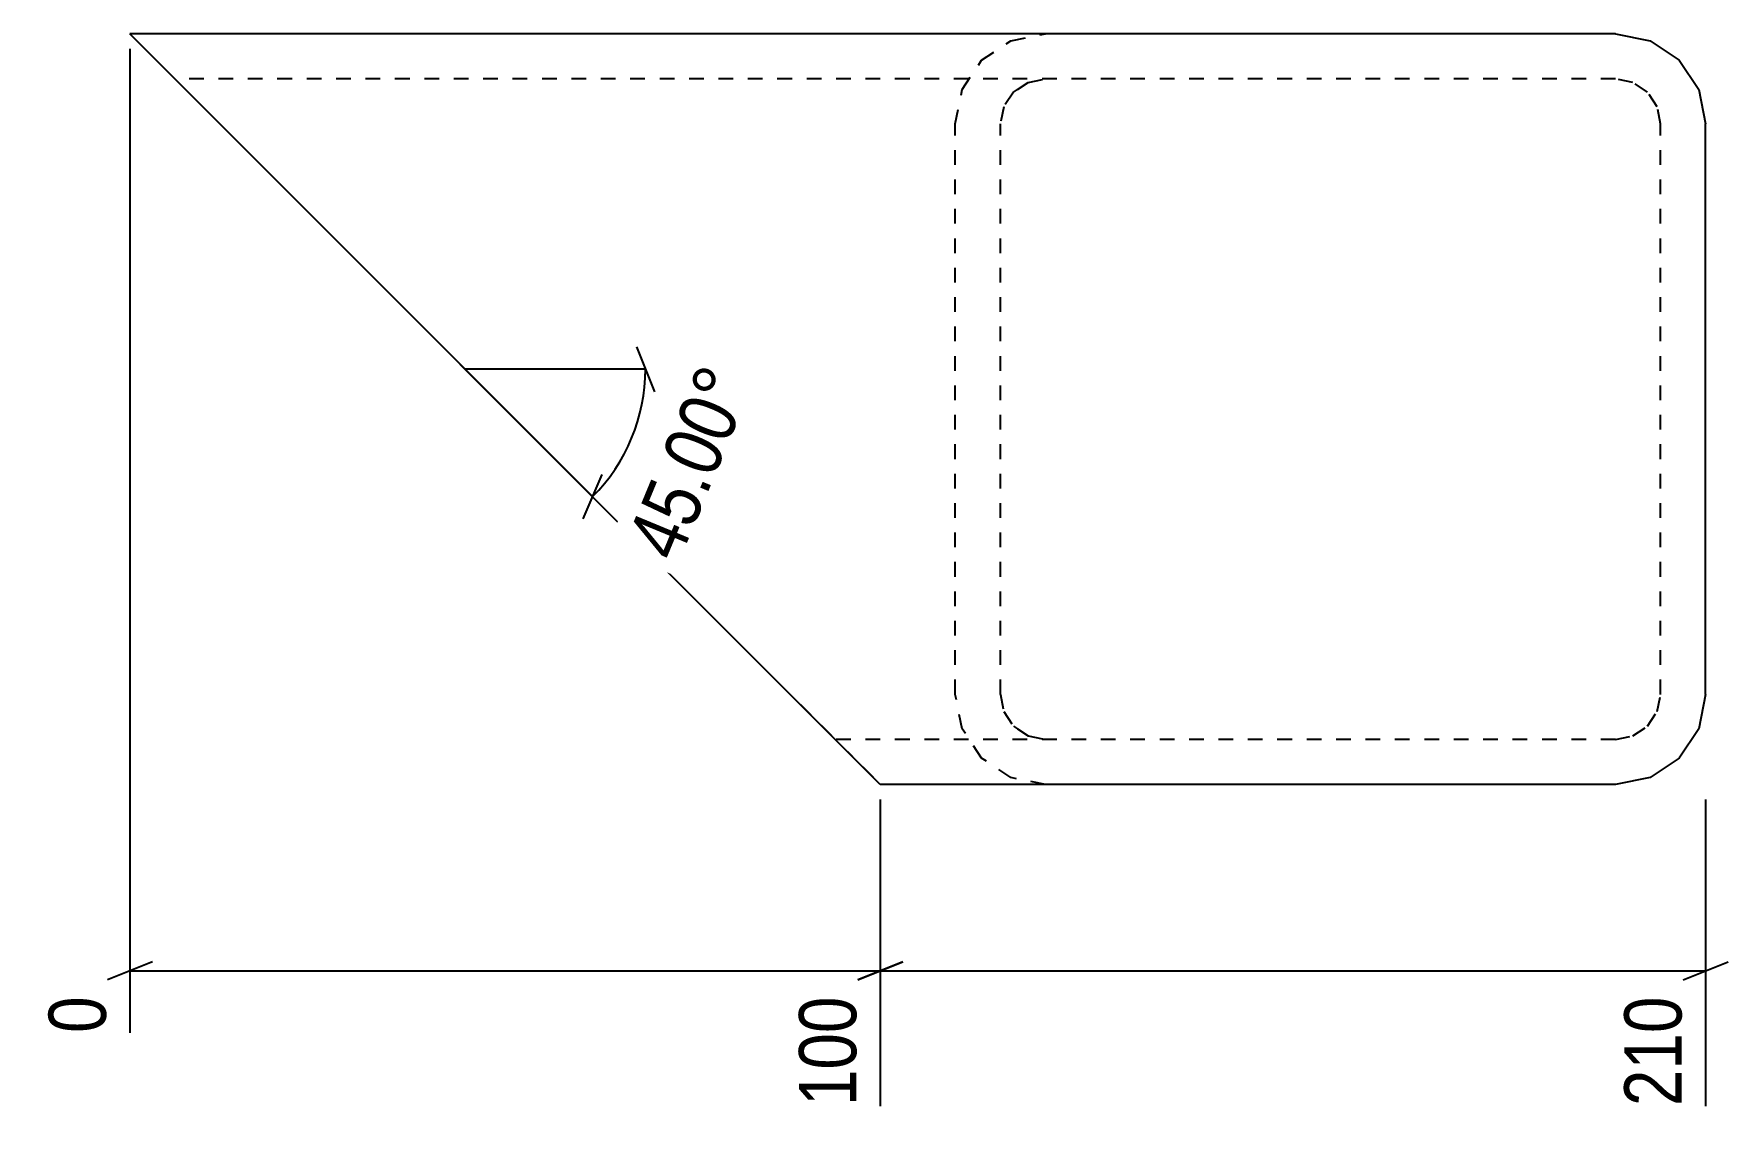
# Model space of a CAD drawing. Header units: millimetres. Extents: x 4 to 5703, y 4 to 186.
# Drawn here: x 5476.8 to 5702.6, y 4.4 to 148.9 of the extents above.
import ezdxf

# ---------------------------------------------------------------- set-up
doc = ezdxf.new("R2010")
doc.units = ezdxf.units.MM
doc.linetypes.add('DXK_LINE_DOT2', pattern=[3.9198, 1.9599, -1.9599])
doc.layers.add('MÅLSÆTNING', color=7, linetype='Continuous')
doc.layers.add('STÅL', color=7, linetype='Continuous')
doc.styles.add('Arial Narrow', font='ARIALN.TTF', dxfattribs={"height": 0.2})

msp = doc.modelspace()

# ---------------------------------------------------------------- linework, layer by layer
at = {"layer": 'MÅLSÆTNING', "color": 7, "linetype": 'Continuous'}
for p, q in [((5489.6, 146.86), (5489.6, 15.75)), ((5491.01, 147.44), (5551.26, 87.2)), ((5557.09, 107.17), (5559.49, 101.17)), ((5558.29, 104.17), (5534.29, 104.17)), ((5551.26, 87.2), (5534.29, 104.17)), ((5549.98, 84.23), (5552.53, 90.17)), ((5589.6, 46.86), (5589.6, 6)), ((5589.6, 46.86), (5589.6, 6)), ((5699.59, 46.86), (5699.59, 6)), ((5492.6, 25.23), (5486.6, 22.83)), ((5586.6, 22.83), (5592.6, 25.23)), ((5696.59, 22.83), (5702.59, 25.23)), ((5489.6, 24.03), (5589.6, 24.03)), ((5589.6, 24.03), (5699.59, 24.03))]:
    msp.add_line(p, q, dxfattribs=at)
msp.add_arc((5534.29, 104.17), 24, 315.0015, 0, dxfattribs=at)
at = {"layer": 'STÅL', "color": 2, "linetype": 'Continuous'}
for p, q in [((5687.59, 148.86), (5489.6, 148.86)), ((5577.6, 60.86), (5489.6, 148.86)), ((5687.59, 148.86), (5692.19, 147.95)), ((5692.19, 147.95), (5696.08, 145.34)), ((5696.08, 145.34), (5698.68, 141.45)), ((5698.68, 141.45), (5699.59, 136.86)), ((5699.59, 60.86), (5699.59, 136.86)), ((5589.6, 48.86), (5577.6, 60.86)), ((5699.59, 60.86), (5698.68, 56.27)), ((5698.68, 56.27), (5696.08, 52.37)), ((5696.08, 52.37), (5692.19, 49.77)), ((5692.19, 49.77), (5687.59, 48.86)), ((5687.59, 48.86), (5589.6, 48.86))]:
    msp.add_line(p, q, dxfattribs=at)
at = {"layer": 'STÅL', "color": 7, "linetype": 'DXK_LINE_DOT2'}
for p, q in [((5603.11, 145.34), (5607.01, 147.95)), ((5607.01, 147.95), (5611.6, 148.86)), ((5600.51, 141.45), (5603.11, 145.34)), ((5687.59, 142.86), (5495.6, 142.86)), ((5607.88, 141.45), (5609.3, 142.4)), ((5609.3, 142.4), (5611.6, 142.86)), ((5689.89, 142.4), (5687.59, 142.86)), ((5691.84, 141.1), (5689.89, 142.4)), ((5599.6, 136.86), (5600.51, 141.45)), ((5607.35, 141.1), (5606.05, 139.16)), ((5607.35, 141.1), (5607.88, 141.45)), ((5693.14, 139.16), (5691.84, 141.1)), ((5606.05, 139.16), (5605.6, 136.86)), ((5693.59, 136.86), (5693.14, 139.16)), ((5599.6, 60.86), (5599.6, 136.86)), ((5605.6, 60.86), (5605.6, 136.86)), ((5693.59, 60.86), (5693.59, 136.86)), ((5588.69, 49.77), (5577.6, 60.86)), ((5600.51, 56.27), (5599.6, 60.86)), ((5605.6, 60.86), (5606.05, 58.56)), ((5693.14, 58.56), (5693.59, 60.86)), ((5606.05, 58.56), (5607.35, 56.62)), ((5607.35, 56.62), (5607.88, 56.27)), ((5689.89, 55.32), (5691.84, 56.62)), ((5691.84, 56.62), (5693.14, 58.56)), ((5687.59, 54.86), (5583.6, 54.86)), ((5603.11, 52.37), (5600.51, 56.27)), ((5607.88, 56.27), (5609.3, 55.32)), ((5609.3, 55.32), (5611.6, 54.86)), ((5687.59, 54.86), (5689.89, 55.32)), ((5607.01, 49.77), (5603.11, 52.37)), ((5611.6, 48.86), (5607.01, 49.77))]:
    msp.add_line(p, q, dxfattribs=at)

# ---------------------------------------------------------------- next in the draw order: wipeouts: each hides what was drawn before it
at = {"color": 0}
msp.add_wipeout([(5574.79, 103.31), (5564.44, 107.6), (5553.19, 80.42), (5563.54, 76.14)], dxfattribs=at).dxf.layer = 'MÅLSÆTNING'
at = {"color": 0, "linetype": 'Continuous'}
for points in [[(5488, 22.22), (5476.8, 22.22), (5476.8, 14.15), (5488, 14.15)], [(5588, 22.22), (5576.8, 22.22), (5576.8, 4.4), (5588, 4.4)], [(5697.99, 22.22), (5686.79, 22.22), (5686.79, 4.4), (5697.99, 4.4)]]:
    msp.add_wipeout(points, dxfattribs=at).dxf.layer = 'MÅLSÆTNING'

# ---------------------------------------------------------------- next in the draw order: linework, layer by layer
at = {"layer": 'MÅLSÆTNING', "color": 7, "linetype": 'Continuous'}
msp.add_line((5592.6, 25.23), (5586.6, 22.83), dxfattribs=at)

# ---------------------------------------------------------------- next in the draw order: texts
at = {"layer": 'MÅLSÆTNING', "color": 3, "style": 'Arial Narrow'}
msp.add_text('45.00°', height=7.635, rotation=67.5002, dxfattribs=at).set_placement((5562.67, 78.23))
at = {"layer": 'MÅLSÆTNING', "color": 3, "linetype": 'Continuous', "style": 'Arial Narrow'}
for s, height, p in [('0', 7.64, (5486.4, 15.75)), ('100', 7.635, (5586.4, 6)), ('210', 7.635, (5696.39, 6))]:
    msp.add_text(s, height=height, rotation=90.0002, dxfattribs=at).set_placement(p)

doc.saveas('drawing.dxf')
